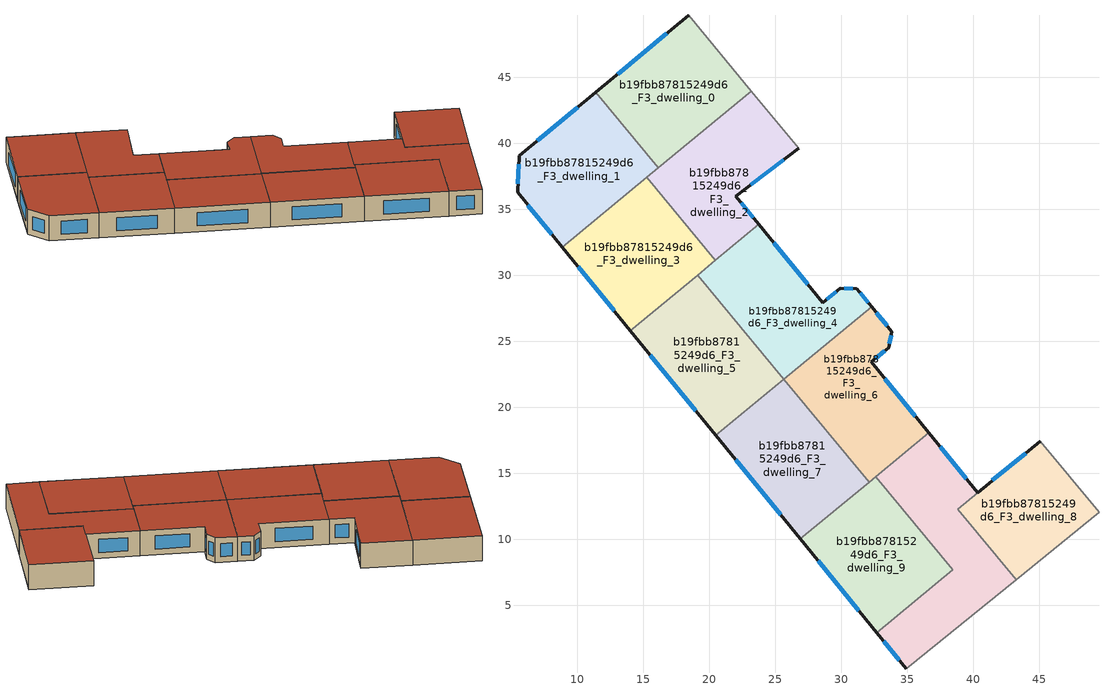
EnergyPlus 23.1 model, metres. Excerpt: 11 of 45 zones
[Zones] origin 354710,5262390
b19fbb87815249d6_F3_dwelling_0
 floor to b19fbb87815249d6_F2_dwelling_0 (EU_floor_Construction): 18.43,49.71 23.17,43.96 16.12,38.14 11.4,43.88 z9
 wall outside (EU_wall_Construction): 18.43,49.71 11.4,43.88 z9:12
 wall adiabatic (EU_wall_Construction): 23.17,43.96 18.43,49.71 z9:12
 wall to b19fbb87815249d6_F3_dwelling_1 (EU_wall_Construction): 11.4,43.88 16.12,38.14 z9:12
 wall to b19fbb87815249d6_F3_dwelling_2 (EU_wall_Construction): 16.12,38.14 23.17,43.96 z9:12
 window (EU_Window_Construction): 16.78,48.34 13.05,45.25 z9.7:11.3
 roof outside (EU_roof_Construction): 23.17,43.96 18.43,49.71 11.4,43.88 16.12,38.14 z12
b19fbb87815249d6_F3_dwelling_1
 floor to b19fbb87815249d6_F2_dwelling_1 (EU_floor_Construction): 11.4,43.88 16.12,38.14 8.84,32.14 5.46,36.29 5.57,39.05 z9
 wall outside (EU_wall_Construction): 11.4,43.88 5.57,39.05 5.46,36.29 8.84,32.14 z9:12
 wall to b19fbb87815249d6_F3_dwelling_3 (EU_wall_Construction): 8.84,32.14 15.25,37.43 z9:12
 wall to b19fbb87815249d6_F3_dwelling_2 (EU_wall_Construction): 15.25,37.43 16.12,38.15 z9:12
 window (EU_Window_Construction): 5.55,38.4 5.48,36.94 / 10.03,42.74 6.94,40.19 / 6.25,35.31 8.05,33.11 z9.7:11.3
 roof outside (EU_roof_Construction): 16.12,38.14 11.4,43.88 5.57,39.05 5.46,36.29 8.84,32.14 z12
b19fbb87815249d6_F3_dwelling_10
 floor to b19fbb87815249d6_F2_dwelling_10 (EU_floor_Construction): 40.33,13.54 38.82,12.29 43.23,6.93 34.93,0.18 32.68,2.93 38.43,7.67 32.6,14.74 36.63,18.06 z9
 wall outside (EU_wall_Construction): 40.33,13.54 36.63,18.06 / 32.68,2.93 34.93,0.18 z9:12
 wall to b19fbb87815249d6_F3_dwelling_8 (EU_wall_Construction): 43.23,6.93 38.82,12.29 40.33,13.54 z9:12
 wall adiabatic (EU_wall_Construction): 34.93,0.18 43.23,6.93 z9:12
 wall to b19fbb87815249d6_F3_dwelling_9 (EU_wall_Construction): 32.6,14.74 38.43,7.67 32.68,2.93 z9:12
 wall to b19fbb87815249d6_F3_dwelling_6 (EU_wall_Construction): 36.63,18.06 32.6,14.74 z9:12
 window (EU_Window_Construction): 39.47,14.6 37.5,17 / 33.21,2.29 34.4,0.83 z9.7:11.3
 roof outside (EU_roof_Construction): 43.23,6.93 38.82,12.29 40.33,13.54 36.63,18.06 32.6,14.74 38.43,7.67 32.68,2.93 34.93,0.18 z12
b19fbb87815249d6_F3_dwelling_2
 floor to b19fbb87815249d6_F2_dwelling_2 (EU_floor_Construction): 23.17,43.96 26.75,39.63 22.01,35.99 23.75,33.85 20.45,31.13 15.25,37.43 z9
 wall outside (EU_wall_Construction): 23.75,33.85 22.01,35.99 26.75,39.63 z9:12
 wall to b19fbb87815249d6_F3_dwelling_3 (EU_wall_Construction): 15.25,37.43 20.45,31.13 z9:12
 wall adiabatic (EU_wall_Construction): 26.75,39.63 23.17,43.96 z9:12
 wall to b19fbb87815249d6_F3_dwelling_4 (EU_wall_Construction): 20.45,31.13 23.75,33.85 z9:12
 window (EU_Window_Construction): 23.12,36.84 25.64,38.77 / 23.34,34.35 22.42,35.48 z9.7:11.3
 roof outside (EU_roof_Construction): 23.75,33.85 22.01,35.99 26.75,39.63 23.17,43.96 15.25,37.43 20.45,31.13 z12
b19fbb87815249d6_F3_dwelling_3
 floor to b19fbb87815249d6_F2_dwelling_3 (EU_floor_Construction): 15.25,37.43 20.45,31.13 14.01,25.81 8.84,32.14 z9
 wall outside (EU_wall_Construction): 8.84,32.14 14.01,25.81 z9:12
 wall to b19fbb87815249d6_F3_dwelling_5 (EU_wall_Construction): 14.01,25.81 19.1,30.02 z9:12
 wall to b19fbb87815249d6_F3_dwelling_4 (EU_wall_Construction): 19.1,30.02 20.45,31.13 z9:12
 window (EU_Window_Construction): 10.06,30.65 12.79,27.3 z9.7:11.3
 roof outside (EU_roof_Construction): 20.45,31.13 15.25,37.43 8.84,32.14 14.01,25.81 z12
b19fbb87815249d6_F3_dwelling_4
 floor to b19fbb87815249d6_F2_dwelling_4 (EU_floor_Construction): 31.15,28.99 32.28,27.6 25.63,22.11 19.1,30.02 23.75,33.85 28.58,27.93 29.93,29.02 z9
 wall outside (EU_wall_Construction): 32.28,27.6 31.15,28.99 29.93,29.02 28.58,27.93 23.75,33.85 z9:12
 wall to b19fbb87815249d6_F3_dwelling_5 (EU_wall_Construction): 19.1,30.02 25.63,22.11 z9:12
 wall to b19fbb87815249d6_F3_dwelling_6 (EU_wall_Construction): 25.65,22.13 32.28,27.6 z9:12
 wall to b19fbb87815249d6_F3_dwelling_7 (EU_wall_Construction): 25.63,22.11 25.65,22.13 z9:12
 window (EU_Window_Construction): 29.61,28.76 28.9,28.18 / 30.87,28.99 30.22,29.01 / 32.02,27.93 31.42,28.66 / 27.45,29.32 24.88,32.46 z9.7:11.3
 roof outside (EU_roof_Construction): 32.28,27.6 31.15,28.99 29.93,29.02 28.58,27.93 23.75,33.85 19.1,30.02 25.63,22.11 z12
b19fbb87815249d6_F3_dwelling_5
 floor to b19fbb87815249d6_F2_dwelling_5 (EU_floor_Construction): 19.1,30.02 25.63,22.11 20.49,17.87 14.01,25.81 z9
 wall outside (EU_wall_Construction): 14.01,25.81 20.49,17.87 z9:12
 wall to b19fbb87815249d6_F3_dwelling_7 (EU_wall_Construction): 20.49,17.87 25.63,22.11 z9:12
 window (EU_Window_Construction): 15.53,23.95 18.97,19.74 z9.7:11.3
 roof outside (EU_roof_Construction): 25.63,22.11 19.1,30.02 14.01,25.81 20.49,17.87 z12
b19fbb87815249d6_F3_dwelling_6
 floor to b19fbb87815249d6_F2_dwelling_6 (EU_floor_Construction): 33.82,25.73 33.59,24.52 32.24,23.43 36.63,18.06 32.09,14.32 25.65,22.13 32.28,27.6 z9
 wall outside (EU_wall_Construction): 36.63,18.06 32.24,23.43 33.59,24.52 33.82,25.73 32.28,27.6 z9:12
 wall to b19fbb87815249d6_F3_dwelling_7 (EU_wall_Construction): 25.65,22.13 32.09,14.32 z9:12
 wall to b19fbb87815249d6_F3_dwelling_9 (EU_wall_Construction): 32.09,14.32 32.6,14.74 z9:12
 window (EU_Window_Construction): 33.64,24.81 33.76,25.45 / 32.56,23.69 33.27,24.27 / 35.6,19.32 33.28,22.17 / 33.46,26.17 32.64,27.16 z9.7:11.3
 roof outside (EU_roof_Construction): 36.63,18.06 32.24,23.43 33.59,24.52 33.82,25.73 32.28,27.6 25.65,22.13 32.09,14.32 z12
b19fbb87815249d6_F3_dwelling_7
 floor to b19fbb87815249d6_F2_dwelling_7 (EU_floor_Construction): 25.65,22.13 32.09,14.32 26.89,10.03 20.49,17.87 z9
 wall outside (EU_wall_Construction): 20.49,17.87 26.89,10.03 z9:12
 wall to b19fbb87815249d6_F3_dwelling_9 (EU_wall_Construction): 26.89,10.03 32.09,14.32 z9:12
 window (EU_Window_Construction): 21.99,16.03 25.39,11.87 z9.7:11.3
 roof outside (EU_roof_Construction): 32.09,14.32 25.65,22.13 20.49,17.87 26.89,10.03 z12
b19fbb87815249d6_F3_dwelling_8
 floor to b19fbb87815249d6_F2_dwelling_8 (EU_floor_Construction): 45.07,17.43 49.52,12.04 43.23,6.93 38.82,12.29 z9
 wall outside (EU_wall_Construction): 45.07,17.43 40.33,13.54 z9:12
 wall adiabatic (EU_wall_Construction): 43.23,6.93 49.52,12.04 45.07,17.43 z9:12
 window (EU_Window_Construction): 43.96,16.52 41.45,14.45 z9.7:11.3
 roof outside (EU_roof_Construction): 49.52,12.04 45.07,17.43 38.82,12.29 43.23,6.93 z12
b19fbb87815249d6_F3_dwelling_9
 floor to b19fbb87815249d6_F2_dwelling_9 (EU_floor_Construction): 32.6,14.74 38.43,7.67 32.68,2.93 26.89,10.03 z9
 wall outside (EU_wall_Construction): 26.89,10.03 32.68,2.93 z9:12
 window (EU_Window_Construction): 28.25,8.36 31.32,4.6 z9.7:11.3
 roof outside (EU_roof_Construction): 38.43,7.67 32.6,14.74 26.89,10.03 32.68,2.93 z12
[Building]
EU S2 Campaign: North Axis=0; Terrain=City; Solar Distribution=FullExterior
[Site:Location]
Budapest.Ferenc.Liszt.Intl.AP: Latitude=47.437; Longitude=19.256; Time Zone=1; Elevation=185
[SizingPeriod:WeatherFileDays]
AnnualSizingPeriod: Begin Month=1; Begin Day of Month=1; End Month=12; End Day of Month=31; Day of Week for Start Day=Monday; Use Weather File Daylight Saving Period=No; Use Weather File Rain and Snow Indicators=No
[MATERIAL]
EU_InternalMass_Material: Roughness=MediumRough; Thickness=0.1; Conductivity=1; Density=1800; Specific Heat=900; Thermal Absorptance=0.9; Solar Absorptance=0.7; Visible Absorptance=0.7
[MATERIAL:NOMASS] Roughness=MediumRough; Thermal Absorptance=0.9; Solar Absorptance=0.7; Visible Absorptance=0.7
Name | Thermal Resistance
EU_wall_NoMass | 0.832559
EU_roof_NoMass | 1.39638
EU_floor_NoMass | 0.872794
[WINDOWMATERIAL:SIMPLEGLAZINGSYSTEM]
EU_Window_SimpleGlazing: UFactor=2.79869; Solar Heat Gain Coefficient=0.75; Visible Transmittance=0.75
[CONSTRUCTION]
EU_wall_Construction: EU_wall_NoMass
EU_roof_Construction: EU_roof_NoMass
EU_floor_Construction: EU_floor_NoMass
EU_Window_Construction: EU_Window_SimpleGlazing
EU_InternalMass_Construction: EU_InternalMass_Material
[ZONE] Type=1; Multiplier=1; Ceiling Height=autocalculate; Floor Area=autocalculate; Part of Total Floor Area=Yes
Name | Volume
b19fbb87815249d6_F3_dwelling_0 | 204.014
b19fbb87815249d6_F3_dwelling_1; b19fbb87815249d6_F3_dwelling_6 | 204.031
b19fbb87815249d6_F3_dwelling_10 | 238.735
b19fbb87815249d6_F3_dwelling_2 | 204.007
b19fbb87815249d6_F3_dwelling_3 | 204.008
b19fbb87815249d6_F3_dwelling_4 | 204.037
b19fbb87815249d6_F3_dwelling_5 | 203.999
b19fbb87815249d6_F3_dwelling_7 | 204.009
b19fbb87815249d6_F3_dwelling_8 | 169.3
b19fbb87815249d6_F3_dwelling_9 | 204.016
[INTERNALMASS] Construction=EU_InternalMass_Construction
Name | Zone or ZoneList | Surface Area
b19fbb87815249d6_F3_dwelling_0_EU_InternalMass | b19fbb87815249d6_F3_dwelling_0 | 68.0074
b19fbb87815249d6_F3_dwelling_1_EU_InternalMass | b19fbb87815249d6_F3_dwelling_1 | 68.009
b19fbb87815249d6_F3_dwelling_2_EU_InternalMass | b19fbb87815249d6_F3_dwelling_2 | 68.0036
b19fbb87815249d6_F3_dwelling_3_EU_InternalMass | b19fbb87815249d6_F3_dwelling_3 | 68.0006
b19fbb87815249d6_F3_dwelling_4_EU_InternalMass | b19fbb87815249d6_F3_dwelling_4 | 68.0066
b19fbb87815249d6_F3_dwelling_5_EU_InternalMass | b19fbb87815249d6_F3_dwelling_5 | 68.0018
b19fbb87815249d6_F3_dwelling_6_EU_InternalMass | b19fbb87815249d6_F3_dwelling_6 | 68.0107
b19fbb87815249d6_F3_dwelling_7_EU_InternalMass | b19fbb87815249d6_F3_dwelling_7 | 68.0046
b19fbb87815249d6_F3_dwelling_8_EU_InternalMass | b19fbb87815249d6_F3_dwelling_8 | 56.433
b19fbb87815249d6_F3_dwelling_9_EU_InternalMass | b19fbb87815249d6_F3_dwelling_9 | 68.0064
b19fbb87815249d6_F3_dwelling_10_EU_InternalMass | b19fbb87815249d6_F3_dwelling_10 | 79.5765
[OTHEREQUIPMENT] Fuel Type=Electricity; Design Level Calculation Method=Watts/Area; Power per Zone Floor Area=1; Fraction Latent=0; Fraction Radiant=0; Fraction Lost=0; Carbon Dioxide Generation Rate=0; EndUse Subcategory=EU_Step8_InternalGains
Name | Zone or ZoneList or Space or SpaceList | Schedule
EU_Step8_InternalGain_b19fbb87815249d6_F3_dwelling_0_f000 | b19fbb87815249d6_F3_dwelling_0 | EU_Step8_GainSchedule_b19fbb87815249d6_F3_dwelling_0_f000
EU_Step8_InternalGain_b19fbb87815249d6_F3_dwelling_1_f000 | b19fbb87815249d6_F3_dwelling_1 | EU_Step8_GainSchedule_b19fbb87815249d6_F3_dwelling_1_f000
EU_Step8_InternalGain_b19fbb87815249d6_F3_dwelling_2_f000 | b19fbb87815249d6_F3_dwelling_2 | EU_Step8_GainSchedule_b19fbb87815249d6_F3_dwelling_2_f000
EU_Step8_InternalGain_b19fbb87815249d6_F3_dwelling_3_f000 | b19fbb87815249d6_F3_dwelling_3 | EU_Step8_GainSchedule_b19fbb87815249d6_F3_dwelling_3_f000
EU_Step8_InternalGain_b19fbb87815249d6_F3_dwelling_4_f000 | b19fbb87815249d6_F3_dwelling_4 | EU_Step8_GainSchedule_b19fbb87815249d6_F3_dwelling_4_f000
EU_Step8_InternalGain_b19fbb87815249d6_F3_dwelling_5_f000 | b19fbb87815249d6_F3_dwelling_5 | EU_Step8_GainSchedule_b19fbb87815249d6_F3_dwelling_5_f000
EU_Step8_InternalGain_b19fbb87815249d6_F3_dwelling_6_f000 | b19fbb87815249d6_F3_dwelling_6 | EU_Step8_GainSchedule_b19fbb87815249d6_F3_dwelling_6_f000
EU_Step8_InternalGain_b19fbb87815249d6_F3_dwelling_7_f000 | b19fbb87815249d6_F3_dwelling_7 | EU_Step8_GainSchedule_b19fbb87815249d6_F3_dwelling_7_f000
EU_Step8_InternalGain_b19fbb87815249d6_F3_dwelling_8_f000 | b19fbb87815249d6_F3_dwelling_8 | EU_Step8_GainSchedule_b19fbb87815249d6_F3_dwelling_8_f000
EU_Step8_InternalGain_b19fbb87815249d6_F3_dwelling_9_f000 | b19fbb87815249d6_F3_dwelling_9 | EU_Step8_GainSchedule_b19fbb87815249d6_F3_dwelling_9_f000
EU_Step8_InternalGain_b19fbb87815249d6_F3_dwelling_10_f000 | b19fbb87815249d6_F3_dwelling_10 | EU_Step8_GainSchedule_b19fbb87815249d6_F3_dwelling_10_f000
[ZONEVENTILATION:DESIGNFLOWRATE] Schedule=EU_AlwaysOn; Design Flow Rate Calculation Method=AirChanges/Hour; Air Changes per Hour=0.475469; Ventilation Type=Natural; Fan Pressure Rise=0; Fan Total Efficiency=1; Constant Term Coefficient=1; Temperature Term Coefficient=0; Velocity Term Coefficient=0; Velocity Squared Term Coefficient=0; Minimum Indoor Temperature=-100; Maximum Indoor Temperature=100; Delta Temperature=-100; Minimum Outdoor Temperature=-100; Maximum Outdoor Temperature=100; Maximum Wind Speed=40
Name | Zone or ZoneList or Space or SpaceList
EU_ConstantAir_b19fbb87815249d6_F3_dwelling_0 | b19fbb87815249d6_F3_dwelling_0
EU_ConstantAir_b19fbb87815249d6_F3_dwelling_1 | b19fbb87815249d6_F3_dwelling_1
EU_ConstantAir_b19fbb87815249d6_F3_dwelling_2 | b19fbb87815249d6_F3_dwelling_2
EU_ConstantAir_b19fbb87815249d6_F3_dwelling_3 | b19fbb87815249d6_F3_dwelling_3
EU_ConstantAir_b19fbb87815249d6_F3_dwelling_4 | b19fbb87815249d6_F3_dwelling_4
EU_ConstantAir_b19fbb87815249d6_F3_dwelling_5 | b19fbb87815249d6_F3_dwelling_5
EU_ConstantAir_b19fbb87815249d6_F3_dwelling_6 | b19fbb87815249d6_F3_dwelling_6
EU_ConstantAir_b19fbb87815249d6_F3_dwelling_7 | b19fbb87815249d6_F3_dwelling_7
EU_ConstantAir_b19fbb87815249d6_F3_dwelling_8 | b19fbb87815249d6_F3_dwelling_8
EU_ConstantAir_b19fbb87815249d6_F3_dwelling_9 | b19fbb87815249d6_F3_dwelling_9
EU_ConstantAir_b19fbb87815249d6_F3_dwelling_10 | b19fbb87815249d6_F3_dwelling_10
[HVACTEMPLATE:THERMOSTAT] Constant Heating Setpoint=20; Constant Cooling Setpoint=50
EU_HeatOnly_b19fbb87815249d6_F0_dwelling_0; EU_HeatOnly_b19fbb87815249d6_F0_dwelling_1; EU_HeatOnly_b19fbb87815249d6_F0_dwelling_2; EU_HeatOnly_b19fbb87815249d6_F0_dwelling_3; EU_HeatOnly_b19fbb87815249d6_F0_dwelling_4; EU_HeatOnly_b19fbb87815249d6_F0_dwelling_5; EU_HeatOnly_b19fbb87815249d6_F0_dwelling_6; EU_HeatOnly_b19fbb87815249d6_F0_dwelling_7; EU_HeatOnly_b19fbb87815249d6_F0_dwelling_8; EU_HeatOnly_b19fbb87815249d6_F0_dwelling_9; EU_HeatOnly_b19fbb87815249d6_F0_dwelling_10; EU_HeatOnly_b19fbb87815249d6_F0_dwelling_11; EU_HeatOnly_b19fbb87815249d6_F1_dwelling_0; EU_HeatOnly_b19fbb87815249d6_F1_dwelling_1; EU_HeatOnly_b19fbb87815249d6_F1_dwelling_2; EU_HeatOnly_b19fbb87815249d6_F1_dwelling_3; EU_HeatOnly_b19fbb87815249d6_F1_dwelling_4; EU_HeatOnly_b19fbb87815249d6_F1_dwelling_5; EU_HeatOnly_b19fbb87815249d6_F1_dwelling_6; EU_HeatOnly_b19fbb87815249d6_F1_dwelling_7; EU_HeatOnly_b19fbb87815249d6_F1_dwelling_8; EU_HeatOnly_b19fbb87815249d6_F1_dwelling_9; EU_HeatOnly_b19fbb87815249d6_F1_dwelling_10; EU_HeatOnly_b19fbb87815249d6_F2_dwelling_0; EU_HeatOnly_b19fbb87815249d6_F2_dwelling_1; EU_HeatOnly_b19fbb87815249d6_F2_dwelling_2; EU_HeatOnly_b19fbb87815249d6_F2_dwelling_3; EU_HeatOnly_b19fbb87815249d6_F2_dwelling_4; EU_HeatOnly_b19fbb87815249d6_F2_dwelling_5; EU_HeatOnly_b19fbb87815249d6_F2_dwelling_6; EU_HeatOnly_b19fbb87815249d6_F2_dwelling_7; EU_HeatOnly_b19fbb87815249d6_F2_dwelling_8; EU_HeatOnly_b19fbb87815249d6_F2_dwelling_9; EU_HeatOnly_b19fbb87815249d6_F2_dwelling_10; EU_HeatOnly_b19fbb87815249d6_F3_dwelling_0; EU_HeatOnly_b19fbb87815249d6_F3_dwelling_1; EU_HeatOnly_b19fbb87815249d6_F3_dwelling_2; EU_HeatOnly_b19fbb87815249d6_F3_dwelling_3; EU_HeatOnly_b19fbb87815249d6_F3_dwelling_4; EU_HeatOnly_b19fbb87815249d6_F3_dwelling_5; EU_HeatOnly_b19fbb87815249d6_F3_dwelling_6; EU_HeatOnly_b19fbb87815249d6_F3_dwelling_7; EU_HeatOnly_b19fbb87815249d6_F3_dwelling_8; EU_HeatOnly_b19fbb87815249d6_F3_dwelling_9; EU_HeatOnly_b19fbb87815249d6_F3_dwelling_10
[HVACTEMPLATE:ZONE:IDEALLOADSAIRSYSTEM] System Availability Schedule=EU_AlwaysOn; Maximum Heating Supply Air Temperature=50; Minimum Cooling Supply Air Temperature=13; Maximum Heating Supply Air Humidity Ratio=0.0156; Minimum Cooling Supply Air Humidity Ratio=0.0077; Heating Limit=NoLimit; Cooling Limit=NoLimit; Heating Availability Schedule=EU_AlwaysOn; Cooling Availability Schedule=EU_CoolingOff; Dehumidification Control Type=ConstantSensibleHeatRatio; Cooling Sensible Heat Ratio=0.7; Dehumidification Setpoint=60; Humidification Control Type=None; Humidification Setpoint=30; Outdoor Air Method=None; Outdoor Air Flow Rate per Person=0.00944; Outdoor Air Flow Rate per Zone Floor Area=0; Outdoor Air Flow Rate per Zone=0; Demand Controlled Ventilation Type=None; Outdoor Air Economizer Type=NoEconomizer; Heat Recovery Type=None; Sensible Heat Recovery Effectiveness=0.7; Latent Heat Recovery Effectiveness=0.65
Name | Template Thermostat
b19fbb87815249d6_F3_dwelling_0 | EU_HeatOnly_b19fbb87815249d6_F3_dwelling_0
b19fbb87815249d6_F3_dwelling_1 | EU_HeatOnly_b19fbb87815249d6_F3_dwelling_1
b19fbb87815249d6_F3_dwelling_2 | EU_HeatOnly_b19fbb87815249d6_F3_dwelling_2
b19fbb87815249d6_F3_dwelling_3 | EU_HeatOnly_b19fbb87815249d6_F3_dwelling_3
b19fbb87815249d6_F3_dwelling_4 | EU_HeatOnly_b19fbb87815249d6_F3_dwelling_4
b19fbb87815249d6_F3_dwelling_5 | EU_HeatOnly_b19fbb87815249d6_F3_dwelling_5
b19fbb87815249d6_F3_dwelling_6 | EU_HeatOnly_b19fbb87815249d6_F3_dwelling_6
b19fbb87815249d6_F3_dwelling_7 | EU_HeatOnly_b19fbb87815249d6_F3_dwelling_7
b19fbb87815249d6_F3_dwelling_8 | EU_HeatOnly_b19fbb87815249d6_F3_dwelling_8
b19fbb87815249d6_F3_dwelling_9 | EU_HeatOnly_b19fbb87815249d6_F3_dwelling_9
b19fbb87815249d6_F3_dwelling_10 | EU_HeatOnly_b19fbb87815249d6_F3_dwelling_10
[SIZING:ZONE] Zone Cooling Design Supply Air Temperature Input Method=SupplyAirTemperature; Zone Cooling Design Supply Air Temperature=13; Zone Heating Design Supply Air Temperature Input Method=SupplyAirTemperature; Zone Heating Design Supply Air Temperature=50; Zone Cooling Design Supply Air Humidity Ratio=0.008; Zone Heating Design Supply Air Humidity Ratio=0.008; Cooling Design Air Flow Method=DesignDay; Cooling Design Air Flow Rate=0; Cooling Minimum Air Flow per Zone Floor Area=0.000762; Cooling Minimum Air Flow=0; Cooling Minimum Air Flow Fraction=0.2; Heating Design Air Flow Method=DesignDay; Heating Design Air Flow Rate=0; Heating Maximum Air Flow per Zone Floor Area=0.002032; Heating Maximum Air Flow=0.141576; Heating Maximum Air Flow Fraction=0.3; Account for Dedicated Outdoor Air System=No; Dedicated Outdoor Air System Control Strategy=NeutralSupplyAir; Dedicated Outdoor Air Low Setpoint Temperature for Design=autosize; Dedicated Outdoor Air High Setpoint Temperature for Design=autosize; Zone Load Sizing Method=Sensible Load Only No Latent Load; Zone Latent Cooling Design Supply Air Humidity Ratio Input Method=HumidityRatioDifference; Zone Cooling Design Supply Air Humidity Ratio Difference=0.005; Zone Latent Heating Design Supply Air Humidity Ratio Input Method=HumidityRatioDifference; Zone Humidification Design Supply Air Humidity Ratio Difference=0.005
b19fbb87815249d6_F3_dwelling_0; b19fbb87815249d6_F3_dwelling_1; b19fbb87815249d6_F3_dwelling_2; b19fbb87815249d6_F3_dwelling_3; b19fbb87815249d6_F3_dwelling_4; b19fbb87815249d6_F3_dwelling_5; b19fbb87815249d6_F3_dwelling_6; b19fbb87815249d6_F3_dwelling_7; b19fbb87815249d6_F3_dwelling_8; b19fbb87815249d6_F3_dwelling_9; b19fbb87815249d6_F3_dwelling_10
[SCHEDULE:CONSTANT]
Name | Hourly Value
EU_AlwaysOn | 1
EU_CoolingOff | 0
[SCHEDULE:FILE] Column Number=1; Rows to Skip at Top=0; Number of Hours of Data=8760; Column Separator=Comma; Interpolate to Timestep=No; Minutes per Item=60; Adjust Schedule for Daylight Savings=Yes
Name | File
EU_Step8_GainSchedule_b19fbb87815249d6_F3_dwelling_0_f000 | ../../schedules/b19fbb87815249d6/b19fbb87815249d6_F3_dwelling_0_f000_gain.csv
EU_Step8_GainSchedule_b19fbb87815249d6_F3_dwelling_1_f000 | ../../schedules/b19fbb87815249d6/b19fbb87815249d6_F3_dwelling_1_f000_gain.csv
EU_Step8_GainSchedule_b19fbb87815249d6_F3_dwelling_2_f000 | ../../schedules/b19fbb87815249d6/b19fbb87815249d6_F3_dwelling_2_f000_gain.csv
EU_Step8_GainSchedule_b19fbb87815249d6_F3_dwelling_3_f000 | ../../schedules/b19fbb87815249d6/b19fbb87815249d6_F3_dwelling_3_f000_gain.csv
EU_Step8_GainSchedule_b19fbb87815249d6_F3_dwelling_4_f000 | ../../schedules/b19fbb87815249d6/b19fbb87815249d6_F3_dwelling_4_f000_gain.csv
EU_Step8_GainSchedule_b19fbb87815249d6_F3_dwelling_5_f000 | ../../schedules/b19fbb87815249d6/b19fbb87815249d6_F3_dwelling_5_f000_gain.csv
EU_Step8_GainSchedule_b19fbb87815249d6_F3_dwelling_6_f000 | ../../schedules/b19fbb87815249d6/b19fbb87815249d6_F3_dwelling_6_f000_gain.csv
EU_Step8_GainSchedule_b19fbb87815249d6_F3_dwelling_7_f000 | ../../schedules/b19fbb87815249d6/b19fbb87815249d6_F3_dwelling_7_f000_gain.csv
EU_Step8_GainSchedule_b19fbb87815249d6_F3_dwelling_8_f000 | ../../schedules/b19fbb87815249d6/b19fbb87815249d6_F3_dwelling_8_f000_gain.csv
EU_Step8_GainSchedule_b19fbb87815249d6_F3_dwelling_9_f000 | ../../schedules/b19fbb87815249d6/b19fbb87815249d6_F3_dwelling_9_f000_gain.csv
EU_Step8_GainSchedule_b19fbb87815249d6_F3_dwelling_10_f000 | ../../schedules/b19fbb87815249d6/b19fbb87815249d6_F3_dwelling_10_f000_gain.csv
